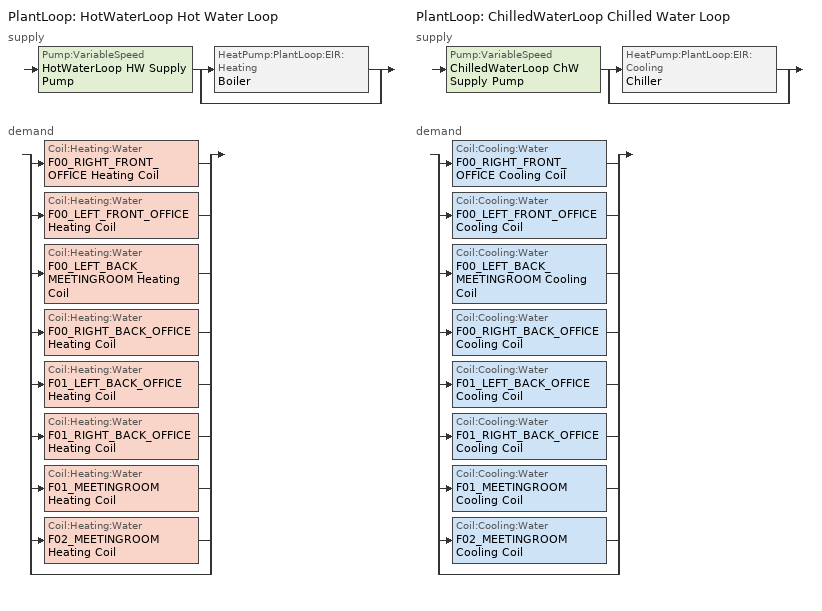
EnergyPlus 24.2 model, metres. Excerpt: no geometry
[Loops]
PlantLoop 'HotWaterLoop Hot Water Loop'
 supply: Pump:VariableSpeed 'HotWaterLoop HW Supply Pump' > split
  | HeatPump:PlantLoop:EIR:Heating 'Boiler'
  | bypass
 demand: split
  | Coil:Heating:Water 'F00_RIGHT_FRONT_OFFICE Heating Coil'
  | Coil:Heating:Water 'F00_LEFT_FRONT_OFFICE Heating Coil'
  | Coil:Heating:Water 'F00_LEFT_BACK_MEETINGROOM Heating Coil'
  | Coil:Heating:Water 'F00_RIGHT_BACK_OFFICE Heating Coil'
  | Coil:Heating:Water 'F01_LEFT_BACK_OFFICE Heating Coil'
  | Coil:Heating:Water 'F01_RIGHT_BACK_OFFICE Heating Coil'
  | Coil:Heating:Water 'F01_MEETINGROOM Heating Coil'
  | Coil:Heating:Water 'F02_MEETINGROOM Heating Coil'
  | bypass
PlantLoop 'ChilledWaterLoop Chilled Water Loop'
 supply: Pump:VariableSpeed 'ChilledWaterLoop ChW Supply Pump' > split
  | HeatPump:PlantLoop:EIR:Cooling 'Chiller'
  | bypass
 demand: split
  | Coil:Cooling:Water 'F00_RIGHT_FRONT_OFFICE Cooling Coil'
  | Coil:Cooling:Water 'F00_LEFT_FRONT_OFFICE Cooling Coil'
  | Coil:Cooling:Water 'F00_LEFT_BACK_MEETINGROOM Cooling Coil'
  | Coil:Cooling:Water 'F00_RIGHT_BACK_OFFICE Cooling Coil'
  | Coil:Cooling:Water 'F01_LEFT_BACK_OFFICE Cooling Coil'
  | Coil:Cooling:Water 'F01_RIGHT_BACK_OFFICE Cooling Coil'
  | Coil:Cooling:Water 'F01_MEETINGROOM Cooling Coil'
  | Coil:Cooling:Water 'F02_MEETINGROOM Cooling Coil'
  | bypass
[DesignSpecification:OutdoorAir] Outdoor Air Method=Flow/Person; Outdoor Air Flow per Person {m3/s-person}=0; Outdoor Air Flow per Zone Floor Area {m3/s-m2}=0; Outdoor Air Flow per Zone {m3/s}=0
SZ DSOA F00_RIGHT_FRONT_OFFICE; SZ DSOA F00_LEFT_FRONT_OFFICE; SZ DSOA F00_LEFT_BACK_MEETINGROOM; SZ DSOA F00_RIGHT_BACK_OFFICE; SZ DSOA F01_LEFT_BACK_OFFICE; SZ DSOA F01_RIGHT_BACK_OFFICE; SZ DSOA F01_MEETINGROOM; SZ DSOA F02_MEETINGROOM
[DesignSpecification:ZoneAirDistribution] Zone Air Distribution Effectiveness in Cooling Mode=1; Zone Air Distribution Effectiveness in Heating Mode=1
SZ DSZAD F00_RIGHT_FRONT_OFFICE; SZ DSZAD F00_LEFT_FRONT_OFFICE; SZ DSZAD F00_LEFT_BACK_MEETINGROOM; SZ DSZAD F00_RIGHT_BACK_OFFICE; SZ DSZAD F01_LEFT_BACK_OFFICE; SZ DSZAD F01_RIGHT_BACK_OFFICE; SZ DSZAD F01_MEETINGROOM; SZ DSZAD F02_MEETINGROOM
[Sizing:Zone] Zone Cooling Design Supply Air Temperature Input Method=SupplyAirTemperature; Zone Cooling Design Supply Air Temperature {C}=14; Zone Cooling Design Supply Air Temperature Difference {deltaC}=11.11; Zone Heating Design Supply Air Temperature Input Method=SupplyAirTemperature; Zone Heating Design Supply Air Temperature {C}=50; Zone Heating Design Supply Air Temperature Difference {deltaC}=30; Zone Cooling Design Supply Air Humidity Ratio {kgWater/kgDryAir}=0.008; Zone Heating Design Supply Air Humidity Ratio {kgWater/kgDryAir}=0.008; Cooling Design Air Flow Method=DesignDay; Cooling Design Air Flow Rate {m3/s}=0; Cooling Minimum Air Flow Fraction=0; Heating Design Air Flow Method=DesignDay; Heating Design Air Flow Rate {m3/s}=0; Heating Maximum Air Flow Fraction=0
Name | Design Specification Outdoor Air Object | Design Specification Zone Air Distribution Object
F00_RIGHT_FRONT_OFFICE | SZ DSOA F00_RIGHT_FRONT_OFFICE | SZ DSZAD F00_RIGHT_FRONT_OFFICE
F00_LEFT_FRONT_OFFICE | SZ DSOA F00_LEFT_FRONT_OFFICE | SZ DSZAD F00_LEFT_FRONT_OFFICE
F00_LEFT_BACK_MEETINGROOM | SZ DSOA F00_LEFT_BACK_MEETINGROOM | SZ DSZAD F00_LEFT_BACK_MEETINGROOM
F00_RIGHT_BACK_OFFICE | SZ DSOA F00_RIGHT_BACK_OFFICE | SZ DSZAD F00_RIGHT_BACK_OFFICE
F01_LEFT_BACK_OFFICE | SZ DSOA F01_LEFT_BACK_OFFICE | SZ DSZAD F01_LEFT_BACK_OFFICE
F01_RIGHT_BACK_OFFICE | SZ DSOA F01_RIGHT_BACK_OFFICE | SZ DSZAD F01_RIGHT_BACK_OFFICE
F01_MEETINGROOM | SZ DSOA F01_MEETINGROOM | SZ DSZAD F01_MEETINGROOM
F02_MEETINGROOM | SZ DSOA F02_MEETINGROOM | SZ DSZAD F02_MEETINGROOM
[Sizing:Plant] Loop Design Temperature Difference {deltaC}=5
Name | Loop Type | Design Loop Exit Temperature {C}
HotWaterLoop Hot Water Loop | Heating | 45
ChilledWaterLoop Chilled Water Loop | Cooling | 7
[ZoneControl:Thermostat] Control Type Schedule=HVACTemplate-Always 4
Name | Zone or ZoneList | Control 1
F00_RIGHT_FRONT_OFFICE Thermostat | F00_RIGHT_FRONT_OFFICE | THERMOSTAT_OFFICE Dual SP Control
F00_LEFT_FRONT_OFFICE Thermostat | F00_LEFT_FRONT_OFFICE | THERMOSTAT_OFFICE Dual SP Control
F00_LEFT_BACK_MEETINGROOM Thermostat | F00_LEFT_BACK_MEETINGROOM | THERMOSTAT_OFFICE Dual SP Control
F00_RIGHT_BACK_OFFICE Thermostat | F00_RIGHT_BACK_OFFICE | THERMOSTAT_OFFICE Dual SP Control
F01_LEFT_BACK_OFFICE Thermostat | F01_LEFT_BACK_OFFICE | THERMOSTAT_OFFICE Dual SP Control
F01_RIGHT_BACK_OFFICE Thermostat | F01_RIGHT_BACK_OFFICE | THERMOSTAT_OFFICE Dual SP Control
F01_MEETINGROOM Thermostat | F01_MEETINGROOM | THERMOSTAT_F01_MEETINGROOM Dual SP Control
F02_MEETINGROOM Thermostat | F02_MEETINGROOM | THERMOSTAT_F02_MEETINGROOM Dual SP Control
[ThermostatSetpoint:DualSetpoint]
Name | Heating Setpoint Temperature Schedule | Cooling Setpoint Temperature Schedule
THERMOSTAT_OFFICE Dual SP Control | SCH_OFFICE_HEATING | SCH_OFFICE_COOLING
THERMOSTAT_F02_MEETINGROOM Dual SP Control | SCH_F02_MEETINGROOM_HEATING | SCH_F02_MEETINGROOM_COOLING
THERMOSTAT_F01_MEETINGROOM Dual SP Control | SCH_F01_MEETINGROOM_HEATING | SCH_F01_MEETINGROOM_COOLING
[ZoneHVAC:FourPipeFanCoil] Capacity Control Method=CyclingFan; Low Speed Supply Air Flow Ratio=0.33; Medium Speed Supply Air Flow Ratio=0.66; Maximum Outdoor Air Flow Rate {m3/s}=0; Minimum Cold Water Flow Rate {m3/s}=0; Cooling Convergence Tolerance=0.001; Minimum Hot Water Flow Rate {m3/s}=0; Heating Convergence Tolerance=0.001
Name | Maximum Supply Air Flow Rate {m3/s} | Supply Air Fan | Cooling Coil | Maximum Cold Water Flow Rate {m3/s} | Heating Coil | Maximum Hot Water Flow Rate {m3/s}
F00_RIGHT_FRONT_OFFICE Fan Coil | 0.123 | F00_RIGHT_FRONT_OFFICE Supply Fan | F00_RIGHT_FRONT_OFFICE Cooling Coil | 0.000116667 | F00_RIGHT_FRONT_OFFICE Heating Coil | 0.000116667
F00_LEFT_FRONT_OFFICE Fan Coil | 0.123 | F00_LEFT_FRONT_OFFICE Supply Fan | F00_LEFT_FRONT_OFFICE Cooling Coil | 0.000116667 | F00_LEFT_FRONT_OFFICE Heating Coil | 0.000116667
F00_LEFT_BACK_MEETINGROOM Fan Coil | 0.123 | F00_LEFT_BACK_MEETINGROOM Supply Fan | F00_LEFT_BACK_MEETINGROOM Cooling Coil | 0.000116667 | F00_LEFT_BACK_MEETINGROOM Heating Coil | 0.000116667
F00_RIGHT_BACK_OFFICE Fan Coil | 0.123 | F00_RIGHT_BACK_OFFICE Supply Fan | F00_RIGHT_BACK_OFFICE Cooling Coil | 0.000116667 | F00_RIGHT_BACK_OFFICE Heating Coil | 0.000116667
F01_LEFT_BACK_OFFICE Fan Coil | 0.123 | F01_LEFT_BACK_OFFICE Supply Fan | F01_LEFT_BACK_OFFICE Cooling Coil | 0.000116667 | F01_LEFT_BACK_OFFICE Heating Coil | 0.000116667
F01_RIGHT_BACK_OFFICE Fan Coil | 0.123 | F01_RIGHT_BACK_OFFICE Supply Fan | F01_RIGHT_BACK_OFFICE Cooling Coil | 0.000116667 | F01_RIGHT_BACK_OFFICE Heating Coil | 0.000116667
F01_MEETINGROOM Fan Coil | 0.241 | F01_MEETINGROOM Supply Fan | F01_MEETINGROOM Cooling Coil | 0.000216667 | F01_MEETINGROOM Heating Coil | 0.000216667
F02_MEETINGROOM Fan Coil | 0.293 | F02_MEETINGROOM Supply Fan | F02_MEETINGROOM Cooling Coil | 0.000252778 | F02_MEETINGROOM Heating Coil | 0.000252778
[Zone equipment]
F00_RIGHT_FRONT_OFFICE: F00_RIGHT_FRONT_OFFICE Fan Coil
F00_LEFT_FRONT_OFFICE: F00_LEFT_FRONT_OFFICE Fan Coil
F00_LEFT_BACK_MEETINGROOM: F00_LEFT_BACK_MEETINGROOM Fan Coil
F00_RIGHT_BACK_OFFICE: F00_RIGHT_BACK_OFFICE Fan Coil
F01_LEFT_BACK_OFFICE: F01_LEFT_BACK_OFFICE Fan Coil
F01_RIGHT_BACK_OFFICE: F01_RIGHT_BACK_OFFICE Fan Coil
F01_MEETINGROOM: F01_MEETINGROOM Fan Coil
F02_MEETINGROOM: F02_MEETINGROOM Fan Coil
[Fan:SystemModel] Speed Control Method=Discrete; Electric Power Minimum Flow Rate Fraction=0; Design Pressure Rise {Pa}=75; Motor Efficiency=0.9; Motor In Air Stream Fraction=1; Design Electric Power Consumption {W}=autosize; Design Power Sizing Method=TotalEfficiencyAndPressure; Fan Total Efficiency=0.7; Number of Speeds=1; Speed 1 Flow Fraction=1; Speed 1 Electric Power Fraction=1
Name | Design Maximum Air Flow Rate {m3/s}
F00_RIGHT_FRONT_OFFICE Supply Fan; F00_LEFT_FRONT_OFFICE Supply Fan; F00_LEFT_BACK_MEETINGROOM Supply Fan; F00_RIGHT_BACK_OFFICE Supply Fan; F01_LEFT_BACK_OFFICE Supply Fan; F01_RIGHT_BACK_OFFICE Supply Fan | 0.123
F01_MEETINGROOM Supply Fan | 0.241
F02_MEETINGROOM Supply Fan | 0.293
[Coil:Cooling:Water] Design Inlet Water Temperature {C}=7; Design Inlet Air Temperature {C}=27; Design Inlet Air Humidity Ratio {kgWater/kgDryAir}=0.0105; Type of Analysis=SimpleAnalysis; Heat Exchanger Configuration=CrossFlow
Name | Design Water Flow Rate {m3/s} | Design Air Flow Rate {m3/s} | Design Outlet Air Temperature {C} | Design Outlet Air Humidity Ratio {kgWater/kgDryAir}
F00_RIGHT_FRONT_OFFICE Cooling Coil; F00_LEFT_FRONT_OFFICE Cooling Coil; F00_LEFT_BACK_MEETINGROOM Cooling Coil; F00_RIGHT_BACK_OFFICE Cooling Coil; F01_LEFT_BACK_OFFICE Cooling Coil; F01_RIGHT_BACK_OFFICE Cooling Coil | 0.000116667 | 0.123 | 14.6 | 0.009
F01_MEETINGROOM Cooling Coil | 0.000216667 | 0.241 | 15.1 | 0.0091
F02_MEETINGROOM Cooling Coil | 0.000252778 | 0.293 | 15.7 | 0.0091
[Coil:Heating:Water] Performance Input Method=UFactorTimesAreaAndDesignWaterFlowRate; Rated Inlet Air Temperature {C}=20; Rated Ratio for Air and Water Convection=0.5
Name | U-Factor Times Area Value {W/K} | Maximum Water Flow Rate {m3/s} | Rated Capacity {W} | Rated Inlet Water Temperature {C} | Rated Outlet Water Temperature {C} | Rated Outlet Air Temperature {C}
F00_RIGHT_FRONT_OFFICE Heating Coil; F00_LEFT_FRONT_OFFICE Heating Coil; F00_LEFT_BACK_MEETINGROOM Heating Coil; F00_RIGHT_BACK_OFFICE Heating Coil; F01_LEFT_BACK_OFFICE Heating Coil; F01_RIGHT_BACK_OFFICE Heating Coil | 156.6 | 0.000116667 | 2710 | 50 | 44.5 | 38.3
F01_MEETINGROOM Heating Coil | 284.5 | 0.000216667 | 5070 | 50 | 44.4 | 37.5
F02_MEETINGROOM Heating Coil | 352 | 0.000252778 | 6230 | 45 | 44.1 | 37.7
[Pump:VariableSpeed] Design Maximum Flow Rate {m3/s}=autosize; Design Pump Head {Pa}=179352; Design Power Consumption {W}=autosize; Motor Efficiency=0.9; Coefficient 2 of the Part Load Performance Curve=1; Design Minimum Flow Rate {m3/s}=autosize; Pump Control Type=Continuous; Design Power Sizing Method=PowerPerFlowPerPressure; Design Electric Power per Unit Flow Rate {W/(m3/s)}=348701.1; Design Shaft Power per Unit Flow Rate per Unit Head {W/((m3/s)-Pa)}=1.28205
HotWaterLoop HW Supply Pump; ChilledWaterLoop ChW Supply Pump
[HeatPump:PlantLoop:EIR:Cooling]
Chiller: Condenser Type=AirSource; Companion Heat Pump=Boiler; Load Side Reference Flow Rate {m3/s}=autosize; Source Side Reference Flow Rate {m3/s}=autosize; Heat Recovery Reference Flow Rate {m3/s}=autosize; Reference Capacity {W}=12800; Reference Coefficient of Performance {W/W}=3.16; Sizing Factor=1; Capacity Modifier Function of Temperature Curve=Chiller CentCapFT; Electric Input to Output Ratio Modifier Function of Temperature Curve=Chiller CentEIRFT; Electric Input to Output Ratio Modifier Function of Part Load Ratio Curve=Chiller CentEIRFPLR; Control Type=Load; Flow Mode=VariableSpeedPumping; Minimum Source Inlet Temperature {C}=-20; Maximum Source Inlet Temperature {C}=45; Maximum Heat Recovery Outlet Temperature {C}=60
[HeatPump:PlantLoop:EIR:Heating]
Boiler: Condenser Type=AirSource; Companion Heat Pump=Chiller; Load Side Reference Flow Rate {m3/s}=autosize; Source Side Reference Flow Rate {m3/s}=autosize; Heat Recovery Reference Flow Rate {m3/s}=autosize; Reference Capacity {W}=12500; Reference Coefficient of Performance {W/W}=3.64; Sizing Factor=1; Capacity Modifier Function of Temperature Curve=Boiler CentCapFT; Electric Input to Output Ratio Modifier Function of Temperature Curve=Boiler CentEIRFT; Electric Input to Output Ratio Modifier Function of Part Load Ratio Curve=Boiler CentEIRFPLR; Heating To Cooling Capacity Sizing Ratio=1; Heat Pump Sizing Method=CoolingCapacity; Control Type=Load; Flow Mode=VariableSpeedPumping; Minimum Source Inlet Temperature {C}=-20; Maximum Source Inlet Temperature {C}=35; Maximum Outdoor Dry Bulb Temperature For Defrost Operation=10; Heat Pump Defrost Time Period Fraction=0.058333; Minimum Heat Recovery Outlet Temperature {C}=4.5
[PlantLoop] Fluid Type=Water; Maximum Loop Flow Rate {m3/s}=autosize; Minimum Loop Flow Rate {m3/s}=0; Plant Loop Volume {m3}=autosize; Load Distribution Scheme=SequentialLoad; Plant Loop Demand Calculation Scheme=SingleSetpoint
Name | Plant Equipment Operation Scheme | Maximum Loop Temperature {C} | Minimum Loop Temperature {C} | Common Pipe Simulation
HotWaterLoop Hot Water Loop | HotWaterLoop Operation | 100 | 10
ChilledWaterLoop Chilled Water Loop | ChilledWaterLoop Chiller Operation | 98 | 1 | None
[PlantEquipmentList]
HotWaterLoop All Equipment: Boiler
ChilledWaterLoop All Chillers: Chiller
[PlantEquipmentOperation:CoolingLoad]
ChilledWaterLoop Chiller Operation All Hours: Load Range 1 Lower Limit {W}=0; Load Range 1 Upper Limit {W}=1000000000000000; Range 1 Equipment List=ChilledWaterLoop All Chillers
[PlantEquipmentOperation:HeatingLoad]
HotWaterLoop Operation All Hours: Load Range 1 Lower Limit {W}=0; Load Range 1 Upper Limit {W}=1000000000000000; Range 1 Equipment List=HotWaterLoop All Equipment
[PlantEquipmentOperationSchemes] Control Scheme 1 Schedule=HVACTemplate-Always 1
Name | Control Scheme 1
HotWaterLoop Operation | HotWaterLoop Operation All Hours
ChilledWaterLoop Chiller Operation | ChilledWaterLoop Chiller Operation All Hours
[Schedule:Compact]
SCH_OFFICE_HEATING: Through: 7/31, For: Weekdays, Until: 9:00, -50, Until: 18:00, 20, Until: 24:00, -50, For: AllOtherDays, Until: 24:00, -50, Through: 8/31, For: AllDays, Until: 24:00, -50, Through: 12/31, For: Weekdays, Until: 9:00, -50, Until: 18:00, 20, Until: 24:00, -50, For: AllOtherDays, Until: 24:00, -50
SCH_OFFICE_COOLING: Through: 7/31, For: Weekdays, Until: 9:00, 50, Until: 18:00, 25, Until: 24:00, 50, For: AllOtherDays, Until: 24:00, 50, Through: 8/31, For: AllDays, Until: 24:00, 50, Through: 12/31, For: Weekdays, Until: 9:00, 50, Until: 18:00, 25, Until: 24:00, 50, For: AllOtherDays, Until: 24:00, 50
SCH_F02_MEETINGROOM_HEATING: Through: 7/31, For: Wednesday, Until: 14:00, -50, Until: 16:00, 20, Until: 24:00, -50, For: AllOtherDays, Until: 24:00, -50, Through: 8/31, For: AllDays, Until: 24:00, -50, Through: 12/31, For: Wednesday, Until: 14:00, -50, Until: 16:00, 20, Until: 24:00, -50, For: AllOtherDays, Until: 24:00, -50
SCH_F02_MEETINGROOM_COOLING: Through: 7/31, For: Wednesday, Until: 14:00, 50, Until: 16:00, 25, Until: 24:00, 50, For: AllOtherDays, Until: 24:00, 50, Through: 8/31, For: AllDays, Until: 24:00, 50, Through: 12/31, For: Wednesday, Until: 14:00, 50, Until: 16:00, 25, Until: 24:00, 50, For: AllOtherDays, Until: 24:00, 50
HVACTemplate-Always 4: Through: 12/31, For: AllDays, Until: 24:00, 4
HVACTemplate-Always 1: Through: 12/31, For: AllDays, Until: 24:00, 1
[Schedule:File] File=F01_meetroom_HVAC_schedule.csv; Rows to Skip at Top=0; Number of Hours of Data=8760; Column Separator=Comma; Interpolate to Timestep=No; Minutes per Item=60; Adjust Schedule for Daylight Savings=No
Name | Column Number
SCH_F01_MEETINGROOM_HEATING | 1
SCH_F01_MEETINGROOM_COOLING | 2
[Curve:Quadratic] Coefficient3 x**2=0; Maximum Value of x=1
Name | Coefficient1 Constant | Coefficient2 x | Minimum Value of x | Input Unit Type for X | Output Unit Type
Chiller CentEIRFPLR | 0 | 1 | 0.15
Boiler CentEIRFPLR | 0.78 | 0.22 | 0 | Dimensionless | Dimensionless
[Curve:Biquadratic]
Name | Coefficient1 Constant | Coefficient2 x | Coefficient3 x**2 | Coefficient4 y | Coefficient5 y**2 | Coefficient6 x*y | Minimum Value of x | Maximum Value of x | Minimum Value of y | Maximum Value of y | Minimum Curve Output | Maximum Curve Output
Chiller CentCapFT | 0.929743 | 0.0503265 | -0.000118076 | -0.0045551 | -1.88921e-05 | -0.000330612 | 4.44 | 10 | 15 | 45 | 0.8673 | 1.2245
Chiller CentEIRFT | 0.769017 | -0.0237801 | 0.000982881 | 0.0015397 | 0.000353063 | -0.000595949 | 4.44 | 10 | 15 | 45 | 0.72 | 1.3426
Boiler CentCapFT | 0.929743 | 0.0503265 | -0.000118076 | -0.0045551 | -1.88921e-05 | -0.000330612 | 40 | 55 | -20 | 35 | 0.8673 | 1.2245
Boiler CentEIRFT | 0.769017 | -0.0237801 | 0.000982881 | 0.0015397 | 0.000353063 | -0.000595949 | 40 | 55 | -20 | 35 | 0.72 | 1.3426
